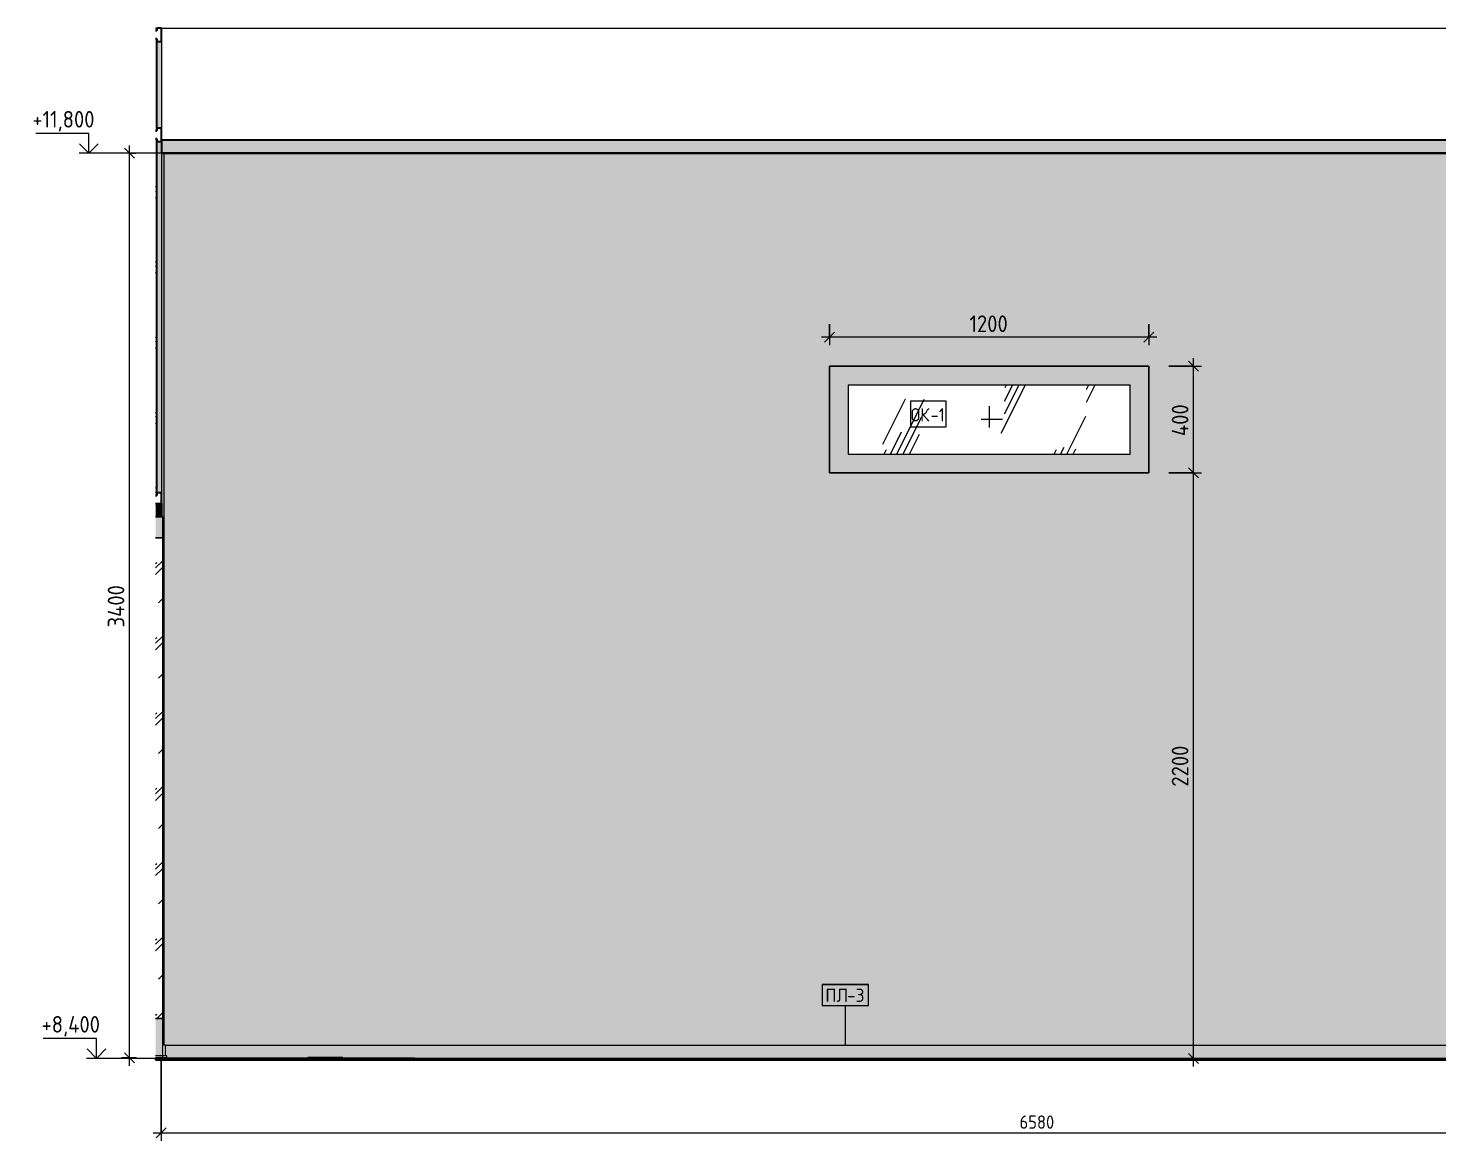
# Model space of a CAD drawing. Header units: millimetres. Extents: x 17333 to 113510, y -1987 to 15924.
# Drawn here: x 90582 to 95880, y 8091 to 12270 of the extents above; entities that cross this region are included whole.
import ezdxf

# ---------------------------------------------------------------- set-up
doc = ezdxf.new("R2010")
doc.units = ezdxf.units.MM
doc.linetypes.add('Штрих', pattern=[158.75, 79.375, -79.375])
for name, color, linetype, lineweight in [('A-ANNO-DIMS', 7, 'Continuous', 9), ('A-ANNO-DIMS-25', 7, 'Continuous', 9), ('A-DOOR', 7, 'Continuous', 9), ('A-DOOR-4', 7, 'Continuous', 18), ('A-FLOR', 7, 'Continuous', 9), ('A-GENM', 7, 'Continuous', 9), ('A-GENM-IDEN', 7, 'Continuous', 9), ('A-GLAZ', 7, 'Continuous', 9), ('A-GLAZ-2', 7, 'Штрих', 9), ('A-GLAZ-CURT', 7, 'Continuous', 9), ('A-GLAZ-CURT-3', 7, 'Continuous', 30), ('A-GLAZ-CWMG', 7, 'Continuous', 9), ('A-GLAZ-CWMG-2', 7, 'Continuous', 30), ('A-GLAZ-IDEN', 7, 'Continuous', 9), ('A-WALL', 7, 'Continuous', 9), ('A-WALL-PATT', 7, 'Continuous', 9), ('G-ANNO-DIMS', 7, 'Continuous', 9), ('G-ANNO-DIMS-1', 7, 'Continuous', 20), ('I-WALL', 7, 'Continuous', 9), ('Поручни', 7, 'Continuous', 9)]:
    doc.layers.add(name, color=color, linetype=linetype, lineweight=lineweight)
for name, color, linetype, lineweight, true_color in [('A-CLNG-1', 7, 'Continuous', 9, 0x787878), ('A-CLNG-FNSH-1', 7, 'Continuous', 30, 0x3c3c3c), ('A-DOOR-GLAZ', 7, 'Continuous', 9, 0x8080ff), ('A-FLOR-1', 7, 'Continuous', 9, 0x787878), ('A-FLOR-FNSH-1', 7, 'Continuous', 30, 0x3c3c3c), ('A-FLOR-MCUT-1', 7, 'Continuous', 9, 0x646464), ('A-GLAZ-CURT-2', 7, 'Continuous', 9, 0x787878), ('A-WALL-4', 7, 'Continuous', 30, 0x3c3c3c), ('I-WALL-1', 7, 'Continuous', 9, 0x787878)]:
    doc.layers.add(name, color=color, linetype=linetype, lineweight=lineweight, true_color=true_color)
doc.styles.add('GOST Common_2', font='GOST_Common.ttf', dxfattribs={"height": 50})
doc.styles.add('ISOCPEUR_2', font='isocpeur.ttf', dxfattribs={"width": 0.9, "height": 62.5})
doc.styles.add('ISOCPEUR_3', font='isocpeur.ttf', dxfattribs={"width": 0.9, "height": 50})
doc.dimstyles.new('ISO-2_0_0_9К_Средний_округл2_1', dxfattribs={"dimscale": 304.8, "dimtxt": 49.799059, "dimasz": 0.123031, "dimexe": 0.098425, "dimexo": 0, "dimgap": 0, "dimtad": 1, "dimdec": 0, "dimrnd": 10, "dimzin": 0, "dimdsep": 46, "dimtxsty": 'ISOCPEUR_3', "dimblk1": 'OBLIQUE', "dimblk2": 'OBLIQUE', "dimsah": 1, "dimcen": 0.09, "dimdle": 0.098425, "dimazin": 0, "dimtfac": 1, "dimtdec": 4, "dimtix": 1, "dimtmove": 0, "dimatfit": 3, "dimfxl": 1, "dimtvp": 1, "dimtolj": 1, "dimtzin": 0, "dimarcsym": 2})
doc.dimstyles.new('ISO-2_5_0_9К_БОЛЬШОЙ_1', dxfattribs={"dimscale": 304.8, "dimtxt": 62.248823, "dimasz": 0.123031, "dimexe": 0.098425, "dimexo": 0.246063, "dimgap": 0, "dimtad": 1, "dimdec": 0, "dimrnd": 10, "dimzin": 0, "dimdsep": 46, "dimtxsty": 'ISOCPEUR_2', "dimblk1": 'OBLIQUE', "dimblk2": 'OBLIQUE', "dimsah": 1, "dimcen": 0.09, "dimdle": 0.098425, "dimazin": 0, "dimtfac": 1, "dimtdec": 4, "dimtix": 1, "dimtmove": 0, "dimatfit": 3, "dimfxl": 1, "dimtvp": 1, "dimtolj": 1, "dimtzin": 0, "dimarcsym": 2})
pattern_1 = [(45, (-25, 25), (-70.71068, 70.71068), [50, -150]), (45, (-75, 0), (-70.71068, 70.71068), [150, -50]), (45, (25, -25), (-70.71068, 70.71068), [50, -150])]

# ---------------------------------------------------------------- blocks, each defined once
blk = doc.blocks.new('120_Окно_СКБ_1Ст - 120_Окно_СКБ_1Ст 400х1200 EI30-24228909-Развертка 3_18-4')
at = {"layer": 'A-GLAZ'}
h = blk.add_hatch(color=256, dxfattribs=at)
h.paths.add_polyline_path([(-36010, 10600), (-34810, 10600), (-34810, 11000), (-36010, 11000), (-36010, 10670)])
h.paths.add_polyline_path([(-35357.8, 10670), (-35940, 10670), (-35940, 10930), (-34880, 10930), (-34880, 10670)])
h = blk.add_hatch(dxfattribs=at)
h.set_pattern_fill('FP_17', color=256, style=0, pattern_type=2)
h.set_pattern_definition([(63.435, (63.5, 31.75), (-255.583, 766.7475), [317.5, -190.5, 317.5, -190.5, -403.903]), (63.435, (63.5, 31.75), (-255.583, 766.7475), [-1016, 127, -276.903]), (63.435, (47.6, 47.6), (-255.583, 766.7475), [254, -317.5, 190.5, -190.5, -467.403]), (63.435, (47.6, 47.6), (-255.583, 766.7475), [-952.5, 222.25, -245.153]), (63.435, (47.6, 95.25), (-255.583, 766.7475), [190.5, -381, 127, -190.5, -530.903]), (63.435, (47.6, 95.25), (-255.583, 766.7475), [-889, 285.75, -245.153]), (63.435, (95.25, 47.6), (-255.583, 766.7475), [190.5, -381, 158.75, -6404.653]), (63.435, (142.9, 95.25), (-255.583, 766.7475), [95.25, -476.25, 63.5, -6499.903]), (63.435, (63.5, 174.6), (-255.583, 766.7475), [63.5, -476.25, 63.5, -254, -562.653]), (63.435, (63.5, 174.6), (-255.583, 766.7475), [-857.25, 158.75, -403.903]), (63.435, (349.25, 127), (-255.583, 766.7475), [317.5, -476.25, 381, -251.503]), (63.435, (349.25, 79.4), (-255.583, 766.7475), [444.5, -317.5, 476.25, -188.003]), (63.435, (381, 95.25), (-255.583, 766.7475), [508, -254, 381, -276.903]), (63.435, (428.6, 142.9), (-255.583, 766.7475), [317.5, -444.5, 254, -403.903]), (63.435, (381, 238.1), (-255.583, 766.7475), [158.75, -635, 190.5, -435.653]), (63.435, (476.25, 190.5), (-255.583, 766.7475), [127, -635, 127, -530.903])])
h.paths.add_polyline_path([(-35940, 10670), (-34880, 10670), (-34880, 10930), (-35940, 10930)])
for p, q in [((-36010, 11000), (-36010, 10600)), ((-34810, 11000), (-36010, 11000)), ((-34810, 10600), (-34810, 11000)), ((-35940, 10930), (-35940, 10670)), ((-35940, 10930), (-34880, 10930)), ((-34880, 10670), (-34880, 10930)), ((-35940, 10670), (-34880, 10670)), ((-36010, 10600), (-34810, 10600))]:
    blk.add_line(p, q, dxfattribs=at)
at = {"layer": 'A-GLAZ-2'}
for p, q in [((-35410, 10850), (-35410, 10750)), ((-35360, 10800), (-35460, 10800))]:
    blk.add_line(p, q, dxfattribs=at)
blk = doc.blocks.new('Плинтус - Плинтус темный _ст_школа_-33413382-Развертка 3_18-4')
at = {"layer": 'A-GENM'}
blk.add_hatch(color=256, dxfattribs=at).paths.add_polyline_path([(-33995.4, 8400), (-33010, 8400), (-33010, 8450), (-38504, 8450), (-38504, 8410), (-38498.9, 8410), (-38498.9, 8404), (-38504, 8404), (-38504, 8402), (-37568, 8402), (-37568, 8400), (-34563.5, 8400)])
for p, q in [((-38504, 8450), (-33010, 8450)), ((-33010, 8450), (-33010, 8400))]:
    blk.add_line(p, q, dxfattribs=at)
blk = doc.blocks.new('Плинтус - Плинтус темный _ст_школа_-32864431-Развертка 3_18-4')
at = {"layer": 'A-GENM'}
for p, q in [((-38504, 8450), (-38513.5, 8450)), ((-38504, 8410), (-38504, 8450)), ((-38504, 8402), (-38504, 8404))]:
    blk.add_line(p, q, dxfattribs=at)
blk = doc.blocks.new('Дверь_Витражная_остекление_ - ДВН_ДАО_Главный вход_1800 в свету 5-32258809-Развертка 3_18-4')
at = {"layer": 'A-DOOR'}
for points in [[(-38536, 10435), (-38516, 10435), (-38516, 10485), (-38540.5, 10485), (-38540.5, 10435), (-38540, 10435)], [(-38513.5, 8550), (-38513.5, 10355), (-38514, 10355), (-38514, 8550)]]:
    blk.add_hatch(color=256, dxfattribs=at).paths.add_polyline_path(points)
h = blk.add_hatch(color=256, dxfattribs=at)
h.paths.add_polyline_path([(-38519, 8400), (-38513.5, 8400), (-38513.5, 8550), (-38540.5, 8550), (-38540.5, 8400), (-38519.5, 8400)])
h.paths.add_polyline_path([(-38520, 10355), (-38513.5, 10355), (-38513.5, 10435), (-38540.5, 10435), (-38540.5, 10355), (-38536, 10355)])
h = blk.add_hatch(dxfattribs=at)
h.set_pattern_fill('FP_22', color=256, style=0, pattern_type=2)
h.set_pattern_definition(pattern_1)
h.paths.add_polyline_path([(-38540.5, 8550), (-38514, 8550), (-38514, 10355), (-38540.5, 10355), (-38540.5, 8879.2)])
blk.add_line((-38513.5, 10355), (-38513.5, 8550), dxfattribs=at)
at = {"layer": 'A-DOOR-4'}
for p, q in [((-38516, 10485), (-38540.5, 10485)), ((-38516, 10435), (-38516, 10485)), ((-38513.5, 10435), (-38540.5, 10435)), ((-38540.5, 10435), (-38516, 10435)), ((-38513.5, 10355), (-38513.5, 10435)), ((-38540.5, 10355), (-38513.5, 10355)), ((-38513.5, 8550), (-38540.5, 8550)), ((-38513.5, 8400), (-38513.5, 8550)), ((-38540.5, 8400), (-38513.5, 8400))]:
    blk.add_line(p, q, dxfattribs=at)
at = {"layer": 'A-DOOR-GLAZ'}
for p, q in [((-38514, 10355), (-38540.5, 10355)), ((-38514, 8550), (-38514, 10355)), ((-38540.5, 8550), (-38514, 8550))]:
    blk.add_line(p, q, dxfattribs=at)
blk = doc.blocks.new('Прямоугольный импост - Импост структурный с накладкой - 160мм Темный-32424191-Развертка 3_18-4')
at = {"layer": 'A-GLAZ-CWMG-2'}
for p, q in [((-38536, 12260), (-38540.5, 12260)), ((-38536, 12270), (-38536, 12260)), ((-38519, 12270), (-38536, 12270)), ((-38519, 12220), (-38519, 12270)), ((-38540.5, 12230), (-38536, 12230)), ((-38536, 12230), (-38536, 12220)), ((-38536, 12220), (-38519, 12220))]:
    blk.add_line(p, q, dxfattribs=at)
blk = doc.blocks.new('Системная панель - Стекло - 40мм-32469396-Развертка 3_18-4')
at = {"layer": 'A-GLAZ-CURT-2'}
h = blk.add_hatch(dxfattribs=at)
h.set_pattern_fill('FP_22', color=256, style=0, pattern_type=2)
h.set_pattern_definition(pattern_1)
h.paths.add_polyline_path([(-38540, 10515), (-38536, 10515), (-38536, 11855), (-38540.5, 11855), (-38540.5, 10515)])
at = {"layer": 'A-GLAZ-CURT-3'}
for p, q in [((-38536, 11855), (-38540.5, 11855)), ((-38536, 10515), (-38536, 11855)), ((-38540.5, 10515), (-38536, 10515))]:
    blk.add_line(p, q, dxfattribs=at)
blk = doc.blocks.new('Прямоугольный импост - Импост структурный с накладкой - 160мм Темный-32469898-Развертка 3_18-4')
at = {"layer": 'A-GLAZ-CWMG'}
blk.add_hatch(color=256, dxfattribs=at).paths.add_polyline_path([(-38522.7, 10525), (-38519, 10525), (-38519, 11845), (-38536, 11845), (-38536, 10525)])
blk.add_line((-38519, 11800), (-38519, 10525), dxfattribs=at)
blk = doc.blocks.new('Прямоугольный импост - Импост структурный с накладкой - 160мм Темный-32258447-Развертка 3_18-4')
at = {"layer": 'A-GLAZ-CWMG-2'}
for p, q in [((-38536, 10515), (-38540.5, 10515)), ((-38536, 10525), (-38536, 10515)), ((-38519, 10525), (-38536, 10525)), ((-38519, 10475), (-38519, 10525)), ((-38540.5, 10485), (-38536, 10485)), ((-38536, 10485), (-38536, 10475)), ((-38536, 10475), (-38519, 10475))]:
    blk.add_line(p, q, dxfattribs=at)
blk = doc.blocks.new('Системная панель - Сэндвич - 40мм-32469398-Развертка 3_18-4')
at = {"layer": 'A-GLAZ-CURT-3'}
for p, q in [((-38536, 12230), (-38540.5, 12230)), ((-38536, 11885), (-38536, 12230)), ((-38540.5, 11885), (-38536, 11885))]:
    blk.add_line(p, q, dxfattribs=at)
blk = doc.blocks.new('Прямоугольный импост - Импост структурный с накладкой - 160мм Темный-32469399-Развертка 3_18-4')
at = {"layer": 'A-GLAZ-CWMG'}
for points in [[(-38536, 12260), (-38536, 12270), (-38540.5, 12270), (-38540.5, 12260), (-38540, 12260)], [(-38522.7, 11895), (-38519, 11895), (-38519, 12220), (-38536, 12220), (-38536, 11895)]]:
    blk.add_hatch(color=256, dxfattribs=at).paths.add_polyline_path(points)
blk.add_line((-38519, 12220), (-38519, 11895), dxfattribs=at)
blk = doc.blocks.new('Прямоугольный импост - Импост структурный с накладкой - 160мм Темный-32424194-Развертка 3_18-4')
at = {"layer": 'A-GLAZ-CWMG-2'}
for p, q in [((-38536, 11885), (-38540.5, 11885)), ((-38536, 11895), (-38536, 11885)), ((-38519, 11895), (-38536, 11895)), ((-38519, 11845), (-38519, 11895)), ((-38540.5, 11855), (-38536, 11855)), ((-38536, 11855), (-38536, 11845)), ((-38536, 11845), (-38519, 11845))]:
    blk.add_line(p, q, dxfattribs=at)
blk = doc.blocks.new('Ограждение - Ограждение-32974219-Развертка 3_18-4')
at = {"layer": 'Поручни'}
for p, q in [((-38498.9, 8410), (-38540.5, 8410)), ((-38540.5, 8404), (-38498.9, 8404)), ((-38498.9, 8404), (-38498.9, 8410))]:
    blk.add_line(p, q, dxfattribs=at)
blk = doc.blocks.new('Ограждение - Ограждение-32989861-Развертка 3_18-4')
at = {"layer": 'Поручни'}
for p, q in [((-38498.9, 8410), (-38540.5, 8410)), ((-38540.5, 8404), (-38498.9, 8404)), ((-38498.9, 8404), (-38498.9, 8410))]:
    blk.add_line(p, q, dxfattribs=at)
blk = doc.blocks.new('Высотные отметки - Стрелка_Верх-17668718-Развертка 3_18-4')
at = {"layer": 'G-ANNO-DIMS'}
for p, q in [((-38791.2, 11875), (-38991.2, 11875)), ((-38791.2, 11800), (-38791.2, 11875)), ((-38753.3, 11800), (-38828.3, 11800))]:
    blk.add_line(p, q, dxfattribs=at)
at = {"layer": 'G-ANNO-DIMS-1'}
for q in [(-38826.6, 11835.4), (-38755.9, 11835.4)]:
    blk.add_line((-38791.2, 11800), q, dxfattribs=at)
blk = doc.blocks.new('DIMBLOCK55-Развертка 3_18-4')
at = {"layer": 'A-ANNO-DIMS-25'}
for p, q in [((91081.4, 8400), (91081.4, 8090.5)), ((91081.4, 8120.5), (91081.4, 8400)), ((97656.4, 8400), (97656.4, 8090.5)), ((97656.4, 8120.5), (97656.4, 8400)), ((91051.4, 8120.5), (97656.4, 8120.5))]:
    blk.add_line(p, q, dxfattribs=at)
at = {"layer": 'A-ANNO-DIMS-25', "lineweight": 20}
for p, q in [((91081.4, 8120.5), (91062.6, 8101.8)), ((91081.4, 8120.5), (91100.1, 8139.3)), ((97656.4, 8120.5), (97637.6, 8101.8)), ((97656.4, 8120.5), (97675.1, 8139.3))]:
    blk.add_line(p, q, dxfattribs=at)
at = {"layer": 'A-ANNO-DIMS-25', "color": 0, "insert": (94305.7, 8185.8), "char_height": 50, "width": 151.696, "attachment_point": 1, "line_spacing_factor": 1.149209, "style": 'ISOCPEUR_3'}
blk.add_mtext('6580', dxfattribs=at)
blk = doc.blocks.new('_Oblique')
at = {"color": 0, "linetype": 'ByBlock', "lineweight": -2}
blk.add_line((-0.5, -0.5), (0.5, 0.5), dxfattribs=at)
blk = doc.blocks.new('DIMBLOCK61-Развертка 3_18-4')
at = {"layer": 'A-ANNO-DIMS-25'}
for p, q in [((93591.4, 11157.9), (93591.4, 11079.4)), ((93591.4, 11109.4), (93591.4, 11157.9)), ((94791.4, 11157.9), (94791.4, 11079.4)), ((94791.4, 11109.4), (94791.4, 11157.9)), ((94821.4, 11109.4), (93561.4, 11109.4))]:
    blk.add_line(p, q, dxfattribs=at)
at = {"layer": 'A-ANNO-DIMS-25', "lineweight": 20}
for p, q in [((93591.4, 11109.4), (93610.1, 11128.1)), ((94791.4, 11109.4), (94810.1, 11128.1)), ((93591.4, 11109.4), (93572.6, 11090.6)), ((94791.4, 11109.4), (94772.6, 11090.6))]:
    blk.add_line(p, q, dxfattribs=at)
at = {"layer": 'A-ANNO-DIMS-25', "color": 0, "insert": (94117.7, 11191), "char_height": 62.5, "width": 176.691, "attachment_point": 1, "line_spacing_factor": 1.149209, "style": 'ISOCPEUR_2'}
blk.add_mtext('1200', dxfattribs=at)
blk = doc.blocks.new('DIMBLOCK62-Развертка 3_18-4')
at = {"layer": 'A-ANNO-DIMS-25'}
for p, q in [((94866.4, 10600), (94989.1, 10600)), ((94959.1, 10600), (94866.4, 10600)), ((94959.1, 8370), (94959.1, 10600)), ((95007.6, 8400), (94929.1, 8400)), ((94959.1, 8400), (95007.6, 8400))]:
    blk.add_line(p, q, dxfattribs=at)
at = {"layer": 'A-ANNO-DIMS-25', "lineweight": 20}
for p, q in [((94959.1, 10600), (94940.3, 10618.8)), ((94959.1, 10600), (94977.8, 10581.2)), ((94959.1, 8400), (94940.3, 8418.7)), ((94959.1, 8400), (94977.8, 8381.2))]:
    blk.add_line(p, q, dxfattribs=at)
at = {"layer": 'A-ANNO-DIMS-25', "color": 0, "insert": (94877.4, 9421), "char_height": 62.5, "width": 189.619, "attachment_point": 1, "rotation": 90, "line_spacing_factor": 1.149209, "style": 'ISOCPEUR_2'}
blk.add_mtext('2200', dxfattribs=at)
blk = doc.blocks.new('DIMBLOCK63-Развертка 3_18-4')
at = {"layer": 'A-ANNO-DIMS-25'}
for p, q in [((94959.1, 10600), (94959.1, 11030)), ((94866.4, 11000), (94989.1, 11000)), ((94959.1, 11000), (94866.4, 11000)), ((94866.4, 10600), (94989.1, 10600)), ((94959.1, 10600), (94866.4, 10600))]:
    blk.add_line(p, q, dxfattribs=at)
at = {"layer": 'A-ANNO-DIMS-25', "lineweight": 20}
for p, q in [((94959.1, 11000), (94940.3, 11018.7)), ((94959.1, 11000), (94977.8, 10981.2)), ((94959.1, 10600), (94940.3, 10618.8)), ((94959.1, 10600), (94977.8, 10581.2))]:
    blk.add_line(p, q, dxfattribs=at)
at = {"layer": 'A-ANNO-DIMS-25', "color": 0, "insert": (94877.4, 10737.8), "char_height": 62.5, "width": 149.397, "attachment_point": 1, "rotation": 90, "line_spacing_factor": 1.149209, "style": 'ISOCPEUR_2'}
blk.add_mtext('400', dxfattribs=at)
blk = doc.blocks.new('Mark Reiling - Mark Reiling-26174330-Развертка 3_18-4')
at = {"layer": 'A-GENM-IDEN'}
for p, q in [((-29074.2, 8708), (-29074.2, 8629.2)), ((-29074.2, 8708), (-28900.8, 8708)), ((-28900.8, 8708), (-29074.2, 8708)), ((-29074.2, 8708), (-29074.2, 8629.2)), ((-28900.8, 8629.2), (-28900.8, 8708)), ((-28900.8, 8629.2), (-28900.8, 8708)), ((-29074.2, 8629.2), (-28900.8, 8629.2)), ((-29074.2, 8629.2), (-28900.8, 8629.2))]:
    blk.add_line(p, q, dxfattribs=at)
blk = doc.blocks.new('DIMBLOCK82-Развертка 3_18-4')
at = {"layer": 'A-ANNO-DIMS-25', "lineweight": 20}
for p, q in [((90962.4, 11800), (90943.7, 11818.8)), ((90962.4, 11800), (90981.2, 11781.2)), ((90962.4, 8402), (90943.7, 8420.8)), ((90962.4, 8402), (90981.2, 8383.2))]:
    blk.add_line(p, q, dxfattribs=at)
at = {"layer": 'A-ANNO-DIMS-25'}
for p, q in [((90962.4, 8372), (90962.4, 11830)), ((91007.4, 11800), (90932.4, 11800)), ((90962.4, 11800), (90986.4, 11800)), ((90989.4, 8402), (90932.4, 8402)), ((90962.4, 8402), (90986.4, 8402))]:
    blk.add_line(p, q, dxfattribs=at)
at = {"layer": 'A-ANNO-DIMS-25', "color": 0, "insert": (90880.8, 10019), "char_height": 62.5, "width": 196.802, "attachment_point": 1, "rotation": 90, "line_spacing_factor": 1.149209, "style": 'ISOCPEUR_2'}
blk.add_mtext('3400', dxfattribs=at)

msp = doc.modelspace()

# ---------------------------------------------------------------- hatches: boundary and pattern name
at = {"layer": 'A-CLNG-1'}
msp.add_hatch(color=256, dxfattribs=at).paths.add_polyline_path([(91082.4, 11800), (109241.3, 11800), (109241.3, 11850), (91082.4, 11850)])
at = {"layer": 'A-FLOR'}
for points in [[(91629, 8400), (91632.6, 8400), (91632.6, 8402), (91087.9, 8402), (91087.9, 8400), (91344.9, 8400)], [(91924.9, 8400), (92033.4, 8400), (92033.4, 8402), (91763.8, 8402), (91763.8, 8400), (91913.1, 8400)]]:
    msp.add_hatch(color=256, dxfattribs=at).paths.add_polyline_path(points)
at = {"layer": 'A-FLOR-1'}
msp.add_hatch(color=256, dxfattribs=at).paths.add_polyline_path([(91632.6, 8400), (91763.8, 8400), (91763.8, 8402), (91632.6, 8402)])
at = {"layer": 'A-WALL'}
msp.add_hatch(color=256, dxfattribs=at).paths.add_polyline_path([(91087.9, 8450), (91091.9, 8450), (91091.9, 11800), (91082.4, 11800), (91082.4, 10485), (91085.4, 10485), (91085.4, 10435), (91087.9, 10435), (91087.9, 8550)])
at = {"layer": 'A-WALL-PATT'}
h = msp.add_hatch(color=256, dxfattribs=at)
h.paths.add_polyline_path([(108105, 8400), (109241.3, 8400), (109241.3, 8410), (106990.4, 8410), (106990.4, 8402), (106996.5, 8402), (106996.5, 8400), (107536.9, 8400)])
h.paths.add_polyline_path([(105264.3, 8450), (105550.4, 8450), (105550.4, 11800), (99091.4, 11800), (99091.4, 8450), (102136.4, 8450), (102136.4, 10500), (103236.4, 10500), (103236.4, 8450), (104980.3, 8450)])
h.paths.add_polyline_path([(95606, 8450), (96591.4, 8450), (96591.4, 11800), (91091.9, 11800), (91091.9, 8450), (95037.8, 8450)])
h.paths.add_polyline_path([(108673.2, 8460), (109241.3, 8460), (109241.3, 10600), (108991.9, 10600), (108991.9, 11000), (109241.3, 11000), (109241.3, 11800), (106990.4, 11800), (106990.4, 8460), (108105, 8460)])
h.paths.add_polyline_path([(94791.4, 10600), (93591.4, 10600), (93591.4, 11000), (94791.4, 11000), (94791.4, 10734.8)])
at = {"layer": 'I-WALL-1'}
h = msp.add_hatch(dxfattribs=at)
h.set_pattern_fill('FP_21', color=256, style=0, pattern_type=2)
h.set_pattern_definition([(135, (129601.365, 0), (-17.67767, -17.67767), [])])
h.paths.add_polyline_path([(91061.4, 8394.7), (91061.4, 8395), (91060.9, 8394.7)])

# ---------------------------------------------------------------- linework, layer by layer
at = {"layer": 'A-CLNG-FNSH-1'}
for p, q in [((109241.3, 11850), (91082.4, 11850)), ((91082.4, 11850), (91082.4, 11800)), ((109241.3, 11801), (91082.4, 11801)), ((91082.4, 11800), (109241.3, 11800))]:
    msp.add_line(p, q, dxfattribs=at)
at = {"layer": 'A-FLOR'}
for p, q in [((91060.9, 12270), (109241.3, 12270)), ((97726.4, 8400), (91081.9, 8400)), ((91087.9, 8402), (91632.6, 8402)), ((91763.8, 8402), (92033.4, 8402)), ((92033.4, 8400), (92033.4, 8402)), ((92033.4, 8402), (92033.4, 8400))]:
    msp.add_line(p, q, dxfattribs=at)
at = {"layer": 'A-FLOR-FNSH-1'}
for p, q in [((91081.9, 8400), (91060.9, 8400)), ((91060.9, 8395), (109241.3, 8395)), ((91081.9, 8395), (91081.9, 8400)), ((91763.8, 8402), (91632.6, 8402)), ((91632.6, 8402), (91632.6, 8400)), ((91632.6, 8400), (91763.8, 8400)), ((91763.8, 8400), (91763.8, 8402))]:
    msp.add_line(p, q, dxfattribs=at)
at = {"layer": 'A-FLOR-MCUT-1'}
msp.add_line((91061.4, 8395), (91061.4, 8394.7), dxfattribs=at)
at = {"layer": 'A-GENM-IDEN'}
msp.add_line((93651.4, 8447.1), (93651.4, 8597.3), dxfattribs=at)
at = {"layer": 'A-GLAZ-IDEN', "flags": 128}
msp.add_lwpolyline([(93897.3, 10870.4), (94028.3, 10870.4), (94028.3, 10771.1), (93897.3, 10771.1)], close=True, dxfattribs=at)
at = {"layer": 'A-WALL'}
msp.add_line((91091.9, 11800), (91091.9, 8450), dxfattribs=at)
at = {"layer": 'A-WALL-4'}
for p, q in [((91061.4, 8395), (91061.4, 8400)), ((91061.4, 8400), (91061.4, 8394.7)), ((91081.4, 8394.7), (91081.4, 8400))]:
    msp.add_line(p, q, dxfattribs=at)
at = {"layer": 'G-ANNO-DIMS'}
for p, q in [((90935.9, 11800), (90810.1, 11800)), ((91176.3, 11800), (90935.9, 11800)), ((91213.8, 8400), (90838.8, 8400))]:
    msp.add_line(p, q, dxfattribs=at)
at = {"layer": 'I-WALL'}
for p, q in [((93591.4, 11000), (94791.4, 11000)), ((93591.4, 10600), (93591.4, 11000)), ((94791.4, 11000), (94791.4, 10600)), ((94791.4, 10600), (93591.4, 10600))]:
    msp.add_line(p, q, dxfattribs=at)

# ---------------------------------------------------------------- block references
at = {"layer": 'A-DOOR'}
msp.add_blockref('Дверь_Витражная_остекление_ - ДВН_ДАО_Главный вход_1800 в свету 5-32258809-Развертка 3_18-4', (129601.4, 0), dxfattribs=at)
at = {"layer": 'A-GENM'}
for name in ['Плинтус - Плинтус темный _ст_школа_-32864431-Развертка 3_18-4', 'Плинтус - Плинтус темный _ст_школа_-33413382-Развертка 3_18-4']:
    msp.add_blockref(name, (129601.4, 0), dxfattribs=at)
at = {"layer": 'A-GENM-IDEN'}
msp.add_blockref('Mark Reiling - Mark Reiling-26174330-Развертка 3_18-4', (122638.9, -30.8), dxfattribs=at)
at = {"layer": 'A-GLAZ'}
msp.add_blockref('120_Окно_СКБ_1Ст - 120_Окно_СКБ_1Ст 400х1200 EI30-24228909-Развертка 3_18-4', (129601.4, 0), dxfattribs=at)
at = {"layer": 'A-GLAZ-CURT'}
for name in ['Системная панель - Сэндвич - 40мм-32469398-Развертка 3_18-4', 'Системная панель - Стекло - 40мм-32469396-Развертка 3_18-4']:
    msp.add_blockref(name, (129601.4, 0), dxfattribs=at)
at = {"layer": 'A-GLAZ-CWMG'}
for name in ['Прямоугольный импост - Импост структурный с накладкой - 160мм Темный-32424191-Развертка 3_18-4', 'Прямоугольный импост - Импост структурный с накладкой - 160мм Темный-32469399-Развертка 3_18-4', 'Прямоугольный импост - Импост структурный с накладкой - 160мм Темный-32424194-Развертка 3_18-4', 'Прямоугольный импост - Импост структурный с накладкой - 160мм Темный-32469898-Развертка 3_18-4', 'Прямоугольный импост - Импост структурный с накладкой - 160мм Темный-32258447-Развертка 3_18-4']:
    msp.add_blockref(name, (129601.4, 0), dxfattribs=at)
at = {"layer": 'G-ANNO-DIMS'}
for p in [(129601.4, 0), (129630, -3400)]:
    msp.add_blockref('Высотные отметки - Стрелка_Верх-17668718-Развертка 3_18-4', p, dxfattribs=at)
at = {"layer": 'Поручни'}
for name in ['Ограждение - Ограждение-32974219-Развертка 3_18-4', 'Ограждение - Ограждение-32989861-Развертка 3_18-4']:
    msp.add_blockref(name, (129601.4, 0), dxfattribs=at)

# ---------------------------------------------------------------- texts
at = {"layer": 'A-GENM-IDEN', "char_height": 50, "attachment_point": 1, "style": 'GOST Common_2'}
for s, insert, width in [('ПЛ', (93576.2, 8662.2), 98.207), ('-3', (93657.3, 8662.2), 86.181)]:
    msp.add_mtext(s, dxfattribs=dict(at, insert=insert, width=width))
at = {"layer": 'A-GLAZ-IDEN', "char_height": 50, "attachment_point": 1, "style": 'ISOCPEUR_3'}
for s, insert, width in [('ОК', (93897.3, 10842.6), 90.19), ('-1', (93971.7, 10842.6), 66.74)]:
    msp.add_mtext(s, dxfattribs=dict(at, insert=insert, width=width))

# ---------------------------------------------------------------- dimensions: what is measured, and where the dimension line sits
at = {"layer": 'A-ANNO-DIMS'}
for base, p1, p2, dimstyle, override, picture, middle in [((93591.4, 11109.4), (94791.4, 11082.9), (93591.4, 11082.9), 'ISO-2_5_0_9К_БОЛЬШОЙ_1', {"dimpost": '<>', "dimfxl": 1200}, 'DIMBLOCK61-Развертка 3_18-4', (94191.4, 11140.6)), ((97656.4, 8120.5), (91081.4, 8400), (97656.4, 8400), 'ISO-2_0_0_9К_Средний_округл2_1', {"dimpost": '<>', "dimfxl": 6575}, 'DIMBLOCK55-Развертка 3_18-4', (94368.9, 8145.5))]:
    dim = msp.add_linear_dim(base=base, p1=p1, p2=p2, dimstyle=dimstyle, override=override, dxfattribs=at)
    dim.commit()
    dim.dimension.update_dxf_attribs({"geometry": picture, "text_midpoint": middle})
for base, p1, p2, override, picture, middle in [((94959.1, 11000), (94791.4, 10600), (94791.4, 11000), {"dimpost": '<>', "dimfxl": 400}, 'DIMBLOCK63-Развертка 3_18-4', (94927.8, 10800)), ((94959.1, 10600), (94932.6, 8400), (94791.4, 10600), {"dimpost": '<>', "dimfxl": 2204.527246}, 'DIMBLOCK62-Развертка 3_18-4', (94927.8, 9500))]:
    dim = msp.add_linear_dim(base=base, p1=p1, p2=p2, angle=90, dimstyle='ISO-2_5_0_9К_БОЛЬШОЙ_1', override=override, dxfattribs=at)
    dim.commit()
    dim.dimension.update_dxf_attribs({"geometry": picture, "text_midpoint": middle})

# ---------------------------------------------------------------- next in the draw order: texts
at = {"layer": 'G-ANNO-DIMS', "char_height": 62.5, "attachment_point": 1, "line_spacing_factor": 1.149209, "style": 'ISOCPEUR_2', "bg_fill": 3, "box_fill_scale": 1.25, "bg_fill_color": 256, "bg_fill_true_color": 13158600, "bg_fill_transparency": 0}
for s, insert, width in [('+11,800', (90597.8, 11959.2), 275.62), ('+8,400', (90632.3, 8559.2), 261.428)]:
    msp.add_mtext(s, dxfattribs=dict(at, insert=insert, width=width))

# ---------------------------------------------------------------- next in the draw order: dimensions: what is measured, and where the dimension line sits
at = {"layer": 'A-ANNO-DIMS'}
dim = msp.add_linear_dim(base=(90962.4, 11800), p1=(91064.4, 8402), p2=(91082.4, 11800), angle=90, dimstyle='ISO-2_5_0_9К_БОЛЬШОЙ_1', override={"dimpost": '<>', "dimfxl": 3398.047674}, dxfattribs=at)
dim.commit()
dim.dimension.update_dxf_attribs({"geometry": 'DIMBLOCK82-Развертка 3_18-4', "text_midpoint": (90931.2, 10101)})

doc.saveas('drawing.dxf')
